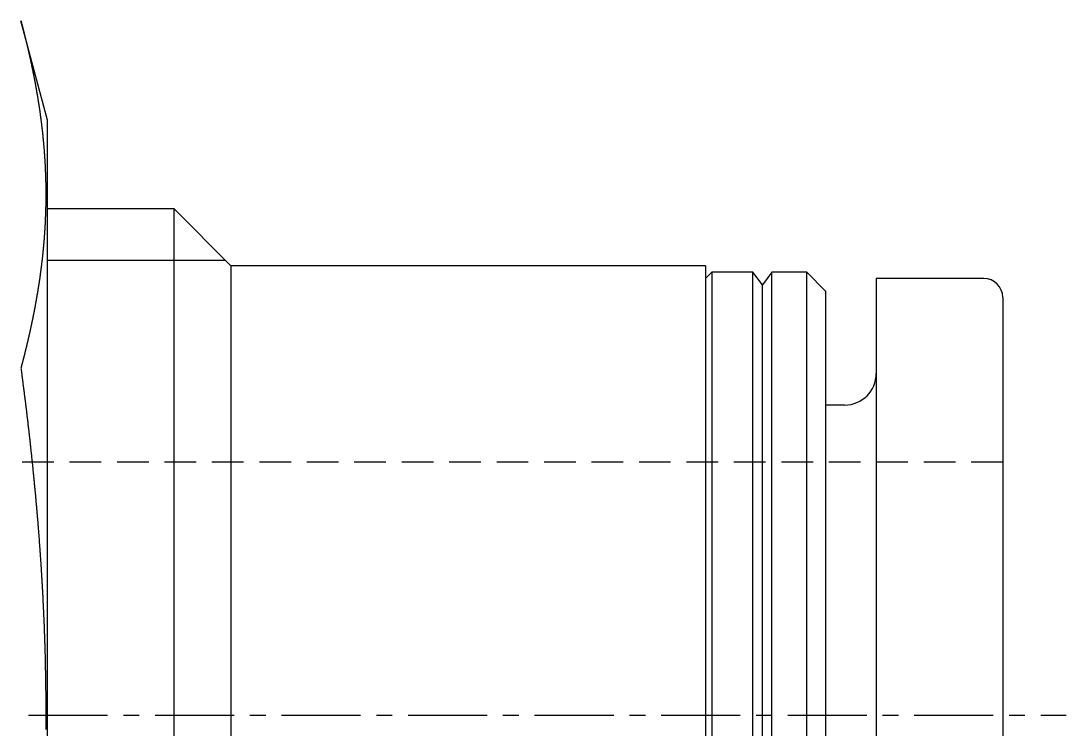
# Model space of a CAD drawing. Extents: x 4.5 to 90.9, y -19.2 to 68.3.
# Drawn here: x 44.99 to 61.51, y 9.7 to 20.89 of the extents above; entities that cross this region are included whole.
import ezdxf

# ---------------------------------------------------------------- set-up
doc = ezdxf.new("R2010")
doc.units = 0
doc.linetypes.add('CENTER', pattern=[2, 1.25, -0.25, 0.25, -0.25])
doc.linetypes.add('DASHED', pattern=[0.75, 0.5, -0.25])
doc.layers.get('0').update_dxf_attribs({"linetype": 'CONTINUOUS'})
doc.layers.add('CENTER', color=1, linetype='CENTER')

msp = doc.modelspace()

# ---------------------------------------------------------------- linework, layer by layer
at = {"color": 7, "linetype": 'CONTINUOUS'}
for p, q in [((45.411, 19.322), (44.991, 20.891)), ((45.411, 0.522), (45.411, 19.322)), ((47.411, 17.922), (45.411, 17.922)), ((47.411, 1.922), (47.411, 17.922)), ((48.311, 17.022), (47.411, 17.922)), ((48.311, 17.022), (48.311, 2.822)), ((55.811, 17.022), (48.311, 17.022)), ((55.811, 17.022), (55.811, 2.822)), ((55.911, 16.922), (55.811, 16.822)), ((55.911, 16.922), (55.911, 2.922)), ((56.561, 16.922), (55.911, 16.922)), ((56.561, 2.922), (56.561, 16.922)), ((56.711, 16.722), (56.561, 16.922)), ((56.861, 16.922), (56.711, 16.722)), ((56.861, 2.922), (56.861, 16.922)), ((57.411, 16.922), (56.861, 16.922)), ((57.411, 2.922), (57.411, 16.922)), ((57.711, 16.622), (57.411, 16.922)), ((56.711, 3.122), (56.711, 16.722)), ((60.211, 16.822), (58.511, 16.822)), ((58.511, 16.822), (58.511, 3.022)), ((57.711, 16.622), (57.711, 3.222)), ((60.511, 16.522), (60.511, 3.322)), ((58.011, 14.822), (57.711, 14.822))]:
    msp.add_line(p, q, dxfattribs=at)
at = {"color": 3, "linetype": 'CONTINUOUS'}
msp.add_line((45.411, 17.11), (48.223, 17.11), dxfattribs=at)
at = {"color": 3, "linetype": 'DASHED'}
msp.add_line((60.511, 13.922), (42.111, 13.922), dxfattribs=at)
at = {"color": 7}
for points in [[(44.991, 20.891, 0), (44.993, 20.885, 0), (44.994, 20.879, 0), (44.996, 20.873, 0), (44.998, 20.866, 0), (44.999, 20.86, 0), (45.001, 20.854, 0), (45.002, 20.848, 0), (45.004, 20.841, 0), (45.006, 20.835, 0), (45.007, 20.829, 0), (45.009, 20.823, 0), (45.011, 20.817, 0), (45.012, 20.81, 0), (45.014, 20.804, 0), (45.016, 20.798, 0), (45.017, 20.792, 0), (45.019, 20.785, 0), (45.02, 20.779, 0), (45.022, 20.773, 0), (45.024, 20.767, 0), (45.025, 20.761, 0), (45.027, 20.754, 0), (45.029, 20.748, 0), (45.03, 20.742, 0), (45.032, 20.736, 0), (45.033, 20.729, 0), (45.035, 20.723, 0), (45.036, 20.717, 0), (45.038, 20.711, 0), (45.04, 20.704, 0), (45.041, 20.698, 0), (45.043, 20.692, 0), (45.044, 20.686, 0), (45.046, 20.679, 0), (45.048, 20.673, 0), (45.049, 20.667, 0), (45.051, 20.661, 0), (45.052, 20.654, 0), (45.054, 20.648, 0), (45.055, 20.642, 0), (45.057, 20.636, 0), (45.059, 20.629, 0), (45.06, 20.623, 0), (45.062, 20.617, 0), (45.063, 20.611, 0), (45.065, 20.604, 0), (45.066, 20.598, 0), (45.068, 20.592, 0), (45.069, 20.586, 0), (45.071, 20.579, 0), (45.072, 20.573, 0), (45.074, 20.567, 0), (45.075, 20.561, 0), (45.077, 20.554, 0), (45.078, 20.548, 0), (45.08, 20.542, 0), (45.081, 20.536, 0), (45.083, 20.529, 0), (45.084, 20.523, 0), (45.086, 20.517, 0), (45.087, 20.511, 0), (45.089, 20.504, 0), (45.09, 20.498, 0), (45.092, 20.492, 0), (45.093, 20.485, 0), (45.095, 20.479, 0), (45.096, 20.473, 0), (45.098, 20.467, 0), (45.099, 20.46, 0), (45.101, 20.454, 0), (45.102, 20.448, 0), (45.104, 20.442, 0), (45.105, 20.435, 0), (45.107, 20.429, 0), (45.108, 20.423, 0), (45.109, 20.416, 0), (45.111, 20.41, 0), (45.112, 20.404, 0), (45.114, 20.398, 0), (45.115, 20.391, 0), (45.117, 20.385, 0), (45.118, 20.379, 0), (45.12, 20.373, 0), (45.121, 20.366, 0), (45.122, 20.36, 0), (45.124, 20.354, 0), (45.125, 20.348, 0), (45.127, 20.341, 0), (45.128, 20.335, 0), (45.13, 20.329, 0), (45.131, 20.322, 0), (45.132, 20.316, 0), (45.134, 20.31, 0), (45.135, 20.303, 0), (45.136, 20.297, 0), (45.138, 20.291, 0), (45.139, 20.285, 0), (45.141, 20.278, 0), (45.142, 20.272, 0), (45.143, 20.266, 0), (45.145, 20.259, 0), (45.146, 20.253, 0), (45.147, 20.247, 0), (45.149, 20.241, 0), (45.15, 20.234, 0), (45.151, 20.228, 0), (45.153, 20.222, 0), (45.154, 20.215, 0), (45.156, 20.209, 0), (45.157, 20.203, 0), (45.158, 20.197, 0), (45.16, 20.19, 0), (45.161, 20.184, 0), (45.162, 20.178, 0), (45.164, 20.171, 0), (45.165, 20.165, 0), (45.166, 20.159, 0), (45.167, 20.152, 0), (45.169, 20.146, 0), (45.17, 20.14, 0), (45.171, 20.134, 0), (45.173, 20.127, 0), (45.174, 20.121, 0), (45.175, 20.114, 0), (45.177, 20.108, 0), (45.178, 20.102, 0), (45.179, 20.096, 0), (45.181, 20.089, 0), (45.182, 20.083, 0), (45.183, 20.077, 0), (45.184, 20.07, 0), (45.186, 20.064, 0), (45.187, 20.058, 0), (45.188, 20.051, 0), (45.189, 20.045, 0), (45.191, 20.039, 0), (45.192, 20.032, 0), (45.193, 20.026, 0), (45.194, 20.02, 0), (45.196, 20.014, 0), (45.197, 20.007, 0), (45.198, 20.001, 0), (45.199, 19.995, 0), (45.2, 19.988, 0), (45.202, 19.982, 0), (45.203, 19.976, 0), (45.204, 19.969, 0), (45.205, 19.963, 0), (45.207, 19.957, 0), (45.208, 19.95, 0), (45.209, 19.944, 0), (45.21, 19.938, 0), (45.211, 19.931, 0), (45.213, 19.925, 0), (45.214, 19.919, 0), (45.215, 19.912, 0), (45.216, 19.906, 0), (45.217, 19.9, 0), (45.218, 19.893, 0), (45.22, 19.887, 0), (45.221, 19.881, 0), (45.222, 19.874, 0), (45.223, 19.868, 0), (45.224, 19.862, 0), (45.225, 19.855, 0), (45.227, 19.849, 0), (45.228, 19.843, 0), (45.229, 19.836, 0), (45.23, 19.83, 0), (45.231, 19.824, 0), (45.232, 19.817, 0), (45.233, 19.811, 0), (45.234, 19.805, 0), (45.236, 19.798, 0), (45.237, 19.792, 0), (45.238, 19.786, 0), (45.239, 19.779, 0), (45.24, 19.773, 0), (45.241, 19.767, 0), (45.242, 19.76, 0), (45.243, 19.754, 0), (45.244, 19.747, 0), (45.245, 19.741, 0), (45.246, 19.735, 0), (45.248, 19.729, 0), (45.249, 19.722, 0), (45.25, 19.716, 0), (45.251, 19.709, 0), (45.252, 19.703, 0), (45.253, 19.697, 0), (45.254, 19.69, 0), (45.255, 19.684, 0), (45.256, 19.678, 0), (45.257, 19.671, 0), (45.258, 19.665, 0), (45.259, 19.659, 0), (45.26, 19.652, 0), (45.261, 19.646, 0), (45.262, 19.64, 0), (45.263, 19.633, 0), (45.264, 19.627, 0), (45.265, 19.62, 0), (45.266, 19.614, 0), (45.267, 19.608, 0), (45.268, 19.601, 0), (45.269, 19.595, 0), (45.27, 19.589, 0), (45.271, 19.582, 0), (45.272, 19.576, 0), (45.273, 19.57, 0), (45.274, 19.563, 0), (45.275, 19.557, 0), (45.276, 19.55, 0), (45.277, 19.544, 0), (45.278, 19.538, 0), (45.279, 19.531, 0), (45.28, 19.525, 0), (45.281, 19.519, 0), (45.282, 19.512, 0), (45.283, 19.506, 0), (45.284, 19.5, 0), (45.285, 19.493, 0), (45.286, 19.487, 0), (45.287, 19.48, 0), (45.288, 19.474, 0), (45.288, 19.468, 0), (45.289, 19.461, 0), (45.29, 19.455, 0), (45.291, 19.448, 0), (45.292, 19.442, 0), (45.293, 19.436, 0), (45.294, 19.429, 0), (45.295, 19.423, 0), (45.296, 19.417, 0), (45.297, 19.41, 0), (45.297, 19.404, 0), (45.298, 19.398, 0), (45.299, 19.391, 0), (45.3, 19.385, 0), (45.301, 19.378, 0), (45.302, 19.372, 0), (45.303, 19.366, 0), (45.303, 19.359, 0), (45.304, 19.353, 0), (45.305, 19.346, 0), (45.306, 19.34, 0), (45.307, 19.334, 0), (45.307, 19.327, 0), (45.308, 19.321, 0), (45.309, 19.314, 0), (45.31, 19.308, 0), (45.311, 19.302, 0), (45.312, 19.295, 0), (45.312, 19.289, 0), (45.313, 19.282, 0), (45.314, 19.276, 0), (45.315, 19.27, 0), (45.316, 19.263, 0), (45.316, 19.257, 0), (45.317, 19.251, 0), (45.318, 19.244, 0), (45.319, 19.238, 0), (45.319, 19.231, 0), (45.32, 19.225, 0), (45.321, 19.219, 0), (45.322, 19.212, 0), (45.322, 19.206, 0), (45.323, 19.199, 0), (45.324, 19.193, 0), (45.325, 19.187, 0), (45.325, 19.18, 0), (45.326, 19.174, 0), (45.327, 19.167, 0), (45.328, 19.161, 0), (45.328, 19.155, 0), (45.329, 19.148, 0), (45.33, 19.142, 0), (45.33, 19.135, 0), (45.331, 19.129, 0), (45.332, 19.123, 0), (45.332, 19.116, 0), (45.333, 19.11, 0), (45.334, 19.103, 0), (45.334, 19.097, 0), (45.335, 19.091, 0), (45.336, 19.084, 0), (45.337, 19.078, 0), (45.337, 19.071, 0), (45.338, 19.065, 0), (45.338, 19.059, 0), (45.339, 19.052, 0), (45.34, 19.046, 0), (45.34, 19.039, 0), (45.341, 19.033, 0), (45.342, 19.026, 0), (45.342, 19.02, 0), (45.343, 19.014, 0), (45.343, 19.007, 0), (45.344, 19.001, 0), (45.345, 18.994, 0), (45.345, 18.988, 0), (45.346, 18.982, 0), (45.346, 18.975, 0), (45.347, 18.969, 0), (45.348, 18.962, 0), (45.348, 18.956, 0), (45.349, 18.95, 0), (45.349, 18.943, 0), (45.35, 18.937, 0), (45.35, 18.93, 0), (45.351, 18.924, 0), (45.352, 18.918, 0), (45.352, 18.911, 0), (45.353, 18.905, 0), (45.353, 18.898, 0), (45.354, 18.892, 0), (45.354, 18.885, 0), (45.355, 18.879, 0), (45.355, 18.873, 0), (45.356, 18.866, 0), (45.356, 18.86, 0), (45.357, 18.853, 0), (45.357, 18.847, 0), (45.358, 18.84, 0), (45.358, 18.834, 0), (45.359, 18.828, 0), (45.359, 18.821, 0), (45.36, 18.815, 0), (45.36, 18.808, 0), (45.361, 18.802, 0), (45.361, 18.796, 0), (45.362, 18.789, 0), (45.362, 18.783, 0), (45.363, 18.776, 0), (45.363, 18.77, 0), (45.363, 18.763, 0), (45.364, 18.757, 0), (45.364, 18.751, 0), (45.365, 18.744, 0), (45.365, 18.738, 0), (45.366, 18.731, 0), (45.366, 18.725, 0), (45.366, 18.718, 0), (45.367, 18.712, 0), (45.367, 18.706, 0), (45.368, 18.699, 0), (45.368, 18.693, 0), (45.368, 18.686, 0), (45.369, 18.68, 0), (45.369, 18.673, 0), (45.37, 18.667, 0), (45.37, 18.661, 0), (45.37, 18.654, 0), (45.371, 18.648, 0), (45.371, 18.641, 0), (45.371, 18.635, 0), (45.372, 18.628, 0), (45.372, 18.622, 0), (45.372, 18.616, 0), (45.373, 18.609, 0), (45.373, 18.603, 0), (45.373, 18.596, 0), (45.374, 18.59, 0), (45.374, 18.583, 0), (45.374, 18.577, 0), (45.375, 18.57, 0), (45.375, 18.564, 0), (45.375, 18.558, 0), (45.376, 18.551, 0), (45.376, 18.545, 0), (45.376, 18.538, 0), (45.376, 18.532, 0), (45.377, 18.526, 0), (45.377, 18.519, 0), (45.377, 18.513, 0), (45.377, 18.506, 0), (45.378, 18.5, 0), (45.378, 18.493, 0), (45.378, 18.487, 0), (45.379, 18.48, 0), (45.379, 18.474, 0), (45.379, 18.468, 0), (45.379, 18.461, 0), (45.379, 18.455, 0), (45.38, 18.448, 0), (45.38, 18.442, 0), (45.38, 18.435, 0), (45.38, 18.429, 0), (45.38, 18.422, 0), (45.381, 18.416, 0), (45.381, 18.41, 0), (45.381, 18.403, 0), (45.381, 18.397, 0), (45.381, 18.39, 0), (45.382, 18.384, 0), (45.382, 18.378, 0), (45.382, 18.371, 0), (45.382, 18.365, 0), (45.382, 18.358, 0), (45.382, 18.352, 0), (45.383, 18.345, 0), (45.383, 18.339, 0), (45.383, 18.332, 0), (45.383, 18.326, 0), (45.383, 18.32, 0), (45.383, 18.313, 0), (45.383, 18.307, 0), (45.383, 18.3, 0), (45.383, 18.294, 0), (45.384, 18.287, 0), (45.384, 18.281, 0), (45.384, 18.274, 0), (45.384, 18.268, 0), (45.384, 18.262, 0), (45.384, 18.255, 0), (45.384, 18.249, 0), (45.384, 18.242, 0), (45.384, 18.236, 0), (45.384, 18.229, 0), (45.384, 18.223, 0), (45.384, 18.216, 0), (45.385, 18.21, 0), (45.385, 18.204, 0), (45.385, 18.197, 0), (45.385, 18.191, 0), (45.385, 18.184, 0), (45.385, 18.178, 0), (45.385, 18.171, 0), (45.385, 18.165, 0), (45.385, 18.159, 0), (45.385, 18.152, 0), (45.385, 18.146, 0), (45.385, 18.139, 0), (45.385, 18.133, 0), (45.385, 18.126, 0), (45.385, 18.12, 0), (45.385, 18.113, 0), (45.385, 18.107, 0), (45.385, 18.101, 0), (45.385, 18.094, 0), (45.385, 18.088, 0), (45.384, 18.081, 0), (45.384, 18.075, 0), (45.384, 18.068, 0), (45.384, 18.062, 0), (45.384, 18.055, 0), (45.384, 18.049, 0), (45.384, 18.043, 0), (45.384, 18.036, 0), (45.384, 18.03, 0), (45.384, 18.023, 0), (45.384, 18.017, 0), (45.384, 18.011, 0), (45.383, 18.004, 0), (45.383, 17.998, 0), (45.383, 17.991, 0), (45.383, 17.985, 0), (45.383, 17.978, 0), (45.383, 17.972, 0), (45.383, 17.965, 0), (45.383, 17.959, 0), (45.383, 17.953, 0), (45.382, 17.946, 0), (45.382, 17.94, 0), (45.382, 17.933, 0), (45.382, 17.927, 0), (45.382, 17.92, 0), (45.382, 17.914, 0), (45.381, 17.907, 0), (45.381, 17.901, 0), (45.381, 17.895, 0), (45.381, 17.888, 0), (45.381, 17.882, 0), (45.38, 17.875, 0), (45.38, 17.869, 0), (45.38, 17.862, 0), (45.38, 17.856, 0), (45.38, 17.849, 0), (45.379, 17.843, 0), (45.379, 17.837, 0), (45.379, 17.83, 0), (45.379, 17.824, 0), (45.379, 17.817, 0), (45.378, 17.811, 0), (45.378, 17.805, 0), (45.378, 17.798, 0), (45.377, 17.792, 0), (45.377, 17.785, 0), (45.377, 17.779, 0), (45.377, 17.772, 0), (45.376, 17.766, 0), (45.376, 17.759, 0), (45.376, 17.753, 0), (45.376, 17.747, 0), (45.375, 17.74, 0), (45.375, 17.734, 0), (45.375, 17.727, 0), (45.374, 17.721, 0), (45.374, 17.714, 0), (45.374, 17.708, 0), (45.373, 17.701, 0), (45.373, 17.695, 0), (45.373, 17.689, 0), (45.372, 17.682, 0), (45.372, 17.676, 0), (45.372, 17.669, 0), (45.371, 17.663, 0), (45.371, 17.657, 0), (45.371, 17.65, 0), (45.37, 17.644, 0), (45.37, 17.637, 0), (45.37, 17.631, 0), (45.369, 17.624, 0), (45.369, 17.618, 0), (45.368, 17.611, 0), (45.368, 17.605, 0), (45.368, 17.599, 0), (45.367, 17.592, 0), (45.367, 17.586, 0), (45.366, 17.579, 0), (45.366, 17.573, 0), (45.366, 17.567, 0), (45.365, 17.56, 0), (45.365, 17.554, 0), (45.364, 17.547, 0), (45.364, 17.541, 0), (45.363, 17.534, 0), (45.363, 17.528, 0), (45.363, 17.522, 0), (45.362, 17.515, 0), (45.362, 17.509, 0), (45.361, 17.502, 0), (45.361, 17.496, 0), (45.36, 17.489, 0), (45.36, 17.483, 0), (45.359, 17.477, 0), (45.359, 17.47, 0), (45.358, 17.464, 0), (45.358, 17.457, 0), (45.357, 17.451, 0), (45.357, 17.445, 0), (45.356, 17.438, 0), (45.356, 17.432, 0), (45.355, 17.425, 0), (45.355, 17.419, 0), (45.354, 17.412, 0), (45.354, 17.406, 0), (45.353, 17.4, 0), (45.353, 17.393, 0), (45.352, 17.387, 0), (45.352, 17.38, 0), (45.351, 17.374, 0), (45.35, 17.367, 0), (45.35, 17.361, 0), (45.349, 17.355, 0), (45.349, 17.348, 0), (45.348, 17.342, 0), (45.348, 17.335, 0), (45.347, 17.329, 0), (45.346, 17.323, 0), (45.346, 17.316, 0), (45.345, 17.31, 0), (45.345, 17.303, 0), (45.344, 17.297, 0), (45.343, 17.291, 0), (45.343, 17.284, 0), (45.342, 17.278, 0), (45.342, 17.271, 0), (45.341, 17.265, 0), (45.34, 17.259, 0), (45.34, 17.252, 0), (45.339, 17.246, 0), (45.338, 17.239, 0), (45.338, 17.233, 0), (45.337, 17.226, 0), (45.337, 17.22, 0), (45.336, 17.214, 0), (45.335, 17.207, 0), (45.334, 17.201, 0), (45.334, 17.194, 0), (45.333, 17.188, 0), (45.332, 17.182, 0), (45.332, 17.175, 0), (45.331, 17.169, 0), (45.33, 17.162, 0), (45.33, 17.156, 0), (45.329, 17.15, 0), (45.328, 17.143, 0), (45.328, 17.137, 0), (45.327, 17.13, 0), (45.326, 17.124, 0), (45.325, 17.118, 0), (45.325, 17.111, 0), (45.324, 17.105, 0), (45.323, 17.098, 0), (45.322, 17.092, 0), (45.322, 17.086, 0), (45.321, 17.079, 0), (45.32, 17.073, 0), (45.319, 17.066, 0), (45.319, 17.06, 0), (45.318, 17.054, 0), (45.317, 17.047, 0), (45.316, 17.041, 0), (45.316, 17.035, 0), (45.315, 17.028, 0), (45.314, 17.022, 0), (45.313, 17.015, 0), (45.312, 17.009, 0), (45.312, 17.003, 0), (45.311, 16.996, 0), (45.31, 16.99, 0), (45.309, 16.983, 0), (45.308, 16.977, 0), (45.307, 16.971, 0), (45.307, 16.964, 0), (45.306, 16.958, 0), (45.305, 16.951, 0), (45.304, 16.945, 0), (45.303, 16.939, 0), (45.303, 16.932, 0), (45.302, 16.926, 0), (45.301, 16.919, 0), (45.3, 16.913, 0), (45.299, 16.907, 0), (45.298, 16.9, 0), (45.297, 16.894, 0), (45.296, 16.888, 0), (45.296, 16.881, 0), (45.295, 16.875, 0), (45.294, 16.869, 0), (45.293, 16.862, 0), (45.292, 16.856, 0), (45.291, 16.849, 0), (45.29, 16.843, 0), (45.289, 16.837, 0), (45.288, 16.83, 0), (45.288, 16.824, 0), (45.287, 16.817, 0), (45.286, 16.811, 0), (45.285, 16.805, 0), (45.284, 16.798, 0), (45.283, 16.792, 0), (45.282, 16.786, 0), (45.281, 16.779, 0), (45.28, 16.773, 0), (45.279, 16.767, 0), (45.278, 16.76, 0), (45.277, 16.754, 0), (45.276, 16.747, 0), (45.275, 16.741, 0), (45.274, 16.735, 0), (45.273, 16.728, 0), (45.272, 16.722, 0), (45.271, 16.716, 0), (45.27, 16.709, 0), (45.269, 16.703, 0), (45.268, 16.697, 0), (45.267, 16.69, 0), (45.266, 16.684, 0), (45.265, 16.677, 0), (45.264, 16.671, 0), (45.263, 16.665, 0), (45.262, 16.658, 0), (45.261, 16.652, 0), (45.26, 16.646, 0), (45.259, 16.639, 0), (45.258, 16.633, 0), (45.257, 16.627, 0), (45.256, 16.62, 0), (45.255, 16.614, 0), (45.254, 16.608, 0), (45.253, 16.601, 0), (45.252, 16.595, 0), (45.251, 16.588, 0), (45.25, 16.582, 0), (45.249, 16.576, 0), (45.248, 16.569, 0), (45.246, 16.563, 0), (45.245, 16.557, 0), (45.244, 16.55, 0), (45.243, 16.544, 0), (45.242, 16.538, 0), (45.241, 16.531, 0), (45.24, 16.525, 0), (45.239, 16.519, 0), (45.238, 16.512, 0), (45.237, 16.506, 0), (45.236, 16.5, 0), (45.234, 16.493, 0), (45.233, 16.487, 0), (45.232, 16.48, 0), (45.231, 16.474, 0), (45.23, 16.468, 0), (45.229, 16.462, 0), (45.228, 16.455, 0), (45.227, 16.449, 0), (45.225, 16.442, 0), (45.224, 16.436, 0), (45.223, 16.43, 0), (45.222, 16.424, 0), (45.221, 16.417, 0), (45.22, 16.411, 0), (45.218, 16.404, 0), (45.217, 16.398, 0), (45.216, 16.392, 0), (45.215, 16.386, 0), (45.214, 16.379, 0), (45.213, 16.373, 0), (45.211, 16.366, 0), (45.21, 16.36, 0), (45.209, 16.354, 0), (45.208, 16.348, 0), (45.207, 16.341, 0), (45.205, 16.335, 0), (45.204, 16.329, 0), (45.203, 16.322, 0), (45.202, 16.316, 0), (45.2, 16.31, 0), (45.199, 16.303, 0), (45.198, 16.297, 0), (45.197, 16.291, 0), (45.196, 16.284, 0), (45.194, 16.278, 0), (45.193, 16.272, 0), (45.192, 16.265, 0), (45.191, 16.259, 0), (45.189, 16.253, 0), (45.188, 16.246, 0), (45.187, 16.24, 0), (45.186, 16.234, 0), (45.184, 16.227, 0), (45.183, 16.221, 0), (45.182, 16.215, 0), (45.181, 16.209, 0), (45.179, 16.202, 0), (45.178, 16.196, 0), (45.177, 16.19, 0), (45.175, 16.183, 0), (45.174, 16.177, 0), (45.173, 16.171, 0), (45.171, 16.164, 0), (45.17, 16.158, 0), (45.169, 16.152, 0), (45.167, 16.145, 0), (45.166, 16.139, 0), (45.165, 16.133, 0), (45.164, 16.127, 0), (45.162, 16.12, 0), (45.161, 16.114, 0), (45.16, 16.108, 0), (45.158, 16.101, 0), (45.157, 16.095, 0), (45.156, 16.089, 0), (45.154, 16.082, 0), (45.153, 16.076, 0), (45.151, 16.07, 0), (45.15, 16.064, 0), (45.149, 16.057, 0), (45.147, 16.051, 0), (45.146, 16.045, 0), (45.145, 16.038, 0), (45.143, 16.032, 0), (45.142, 16.026, 0), (45.141, 16.02, 0), (45.139, 16.013, 0), (45.138, 16.007, 0), (45.136, 16.001, 0), (45.135, 15.994, 0), (45.134, 15.988, 0), (45.132, 15.982, 0), (45.131, 15.976, 0), (45.13, 15.969, 0), (45.128, 15.963, 0), (45.127, 15.957, 0), (45.125, 15.95, 0), (45.124, 15.944, 0), (45.122, 15.938, 0), (45.121, 15.931, 0), (45.12, 15.925, 0), (45.118, 15.919, 0), (45.117, 15.913, 0), (45.115, 15.906, 0), (45.114, 15.9, 0), (45.112, 15.894, 0), (45.111, 15.888, 0), (45.109, 15.881, 0), (45.108, 15.875, 0), (45.107, 15.869, 0), (45.105, 15.863, 0), (45.104, 15.856, 0), (45.102, 15.85, 0), (45.101, 15.844, 0), (45.099, 15.837, 0), (45.098, 15.831, 0), (45.096, 15.825, 0), (45.095, 15.819, 0), (45.093, 15.812, 0), (45.092, 15.806, 0), (45.09, 15.8, 0), (45.089, 15.793, 0), (45.087, 15.787, 0), (45.086, 15.781, 0), (45.084, 15.775, 0), (45.083, 15.768, 0), (45.081, 15.762, 0), (45.08, 15.756, 0), (45.078, 15.75, 0), (45.077, 15.743, 0), (45.075, 15.737, 0), (45.074, 15.731, 0), (45.072, 15.725, 0), (45.071, 15.718, 0), (45.069, 15.712, 0), (45.068, 15.706, 0), (45.066, 15.7, 0), (45.065, 15.693, 0), (45.063, 15.687, 0), (45.062, 15.681, 0), (45.06, 15.675, 0), (45.059, 15.668, 0), (45.057, 15.662, 0), (45.055, 15.656, 0), (45.054, 15.65, 0), (45.052, 15.643, 0), (45.051, 15.637, 0), (45.049, 15.631, 0), (45.048, 15.625, 0), (45.046, 15.618, 0), (45.044, 15.612, 0), (45.043, 15.606, 0), (45.041, 15.6, 0), (45.04, 15.593, 0), (45.038, 15.587, 0), (45.036, 15.581, 0), (45.035, 15.575, 0), (45.033, 15.569, 0), (45.032, 15.562, 0), (45.03, 15.556, 0), (45.029, 15.55, 0), (45.027, 15.543, 0), (45.025, 15.537, 0), (45.024, 15.531, 0), (45.022, 15.525, 0), (45.02, 15.519, 0), (45.019, 15.512, 0), (45.017, 15.506, 0), (45.016, 15.5, 0), (45.014, 15.494, 0), (45.012, 15.487, 0), (45.011, 15.481, 0), (45.009, 15.475, 0), (45.007, 15.469, 0), (45.006, 15.463, 0), (45.004, 15.456, 0), (45.002, 15.45, 0), (45.001, 15.444, 0), (44.999, 15.438, 0), (44.998, 15.431, 0), (44.996, 15.425, 0), (44.994, 15.419, 0), (44.993, 15.413, 0), (44.991, 15.406, 0)], [(44.991, 15.406, 0), (44.993, 15.394, 0), (44.994, 15.381, 0), (44.996, 15.369, 0), (44.998, 15.356, 0), (44.999, 15.343, 0), (45.001, 15.331, 0), (45.003, 15.318, 0), (45.004, 15.305, 0), (45.006, 15.293, 0), (45.008, 15.28, 0), (45.009, 15.267, 0), (45.011, 15.255, 0), (45.013, 15.242, 0), (45.014, 15.229, 0), (45.016, 15.217, 0), (45.018, 15.204, 0), (45.019, 15.192, 0), (45.021, 15.179, 0), (45.023, 15.166, 0), (45.024, 15.154, 0), (45.026, 15.141, 0), (45.028, 15.128, 0), (45.029, 15.116, 0), (45.031, 15.103, 0), (45.032, 15.09, 0), (45.034, 15.078, 0), (45.036, 15.065, 0), (45.037, 15.052, 0), (45.039, 15.04, 0), (45.04, 15.027, 0), (45.042, 15.014, 0), (45.044, 15.002, 0), (45.045, 14.989, 0), (45.047, 14.976, 0), (45.048, 14.964, 0), (45.05, 14.951, 0), (45.051, 14.938, 0), (45.053, 14.926, 0), (45.055, 14.913, 0), (45.056, 14.901, 0), (45.058, 14.888, 0), (45.059, 14.875, 0), (45.061, 14.863, 0), (45.062, 14.85, 0), (45.064, 14.837, 0), (45.066, 14.825, 0), (45.067, 14.812, 0), (45.069, 14.799, 0), (45.07, 14.787, 0), (45.072, 14.774, 0), (45.073, 14.761, 0), (45.075, 14.749, 0), (45.077, 14.736, 0), (45.078, 14.723, 0), (45.08, 14.711, 0), (45.081, 14.698, 0), (45.083, 14.685, 0), (45.084, 14.673, 0), (45.086, 14.66, 0), (45.087, 14.647, 0), (45.089, 14.635, 0), (45.09, 14.622, 0), (45.092, 14.609, 0), (45.093, 14.597, 0), (45.095, 14.584, 0), (45.096, 14.571, 0), (45.098, 14.559, 0), (45.099, 14.546, 0), (45.101, 14.533, 0), (45.102, 14.521, 0), (45.103, 14.508, 0), (45.105, 14.495, 0), (45.106, 14.483, 0), (45.108, 14.47, 0), (45.109, 14.457, 0), (45.111, 14.445, 0), (45.112, 14.432, 0), (45.114, 14.419, 0), (45.115, 14.407, 0), (45.117, 14.394, 0), (45.118, 14.381, 0), (45.12, 14.369, 0), (45.121, 14.356, 0), (45.123, 14.343, 0), (45.124, 14.331, 0), (45.125, 14.318, 0), (45.127, 14.305, 0), (45.128, 14.293, 0), (45.13, 14.28, 0), (45.131, 14.267, 0), (45.132, 14.255, 0), (45.134, 14.242, 0), (45.135, 14.229, 0), (45.137, 14.217, 0), (45.138, 14.204, 0), (45.139, 14.191, 0), (45.141, 14.179, 0), (45.142, 14.166, 0), (45.144, 14.153, 0), (45.145, 14.14, 0), (45.146, 14.128, 0), (45.148, 14.115, 0), (45.149, 14.102, 0), (45.15, 14.09, 0), (45.152, 14.077, 0), (45.153, 14.064, 0), (45.154, 14.052, 0), (45.156, 14.039, 0), (45.157, 14.026, 0), (45.159, 14.014, 0), (45.16, 14.001, 0), (45.161, 13.988, 0), (45.163, 13.976, 0), (45.164, 13.963, 0), (45.165, 13.95, 0), (45.167, 13.938, 0), (45.168, 13.925, 0), (45.169, 13.912, 0), (45.17, 13.9, 0), (45.172, 13.887, 0), (45.173, 13.874, 0), (45.174, 13.861, 0), (45.176, 13.849, 0), (45.177, 13.836, 0), (45.178, 13.823, 0), (45.18, 13.811, 0), (45.181, 13.798, 0), (45.182, 13.785, 0), (45.184, 13.773, 0), (45.185, 13.76, 0), (45.186, 13.747, 0), (45.187, 13.735, 0), (45.189, 13.722, 0), (45.19, 13.709, 0), (45.191, 13.697, 0), (45.192, 13.684, 0), (45.194, 13.671, 0), (45.195, 13.659, 0), (45.196, 13.646, 0), (45.197, 13.633, 0), (45.199, 13.62, 0), (45.2, 13.608, 0), (45.201, 13.595, 0), (45.202, 13.582, 0), (45.203, 13.57, 0), (45.205, 13.557, 0), (45.206, 13.544, 0), (45.207, 13.531, 0), (45.208, 13.519, 0), (45.209, 13.506, 0), (45.211, 13.493, 0), (45.212, 13.481, 0), (45.213, 13.468, 0), (45.214, 13.455, 0), (45.215, 13.443, 0), (45.217, 13.43, 0), (45.218, 13.417, 0), (45.219, 13.405, 0), (45.22, 13.392, 0), (45.221, 13.379, 0), (45.222, 13.367, 0), (45.224, 13.354, 0), (45.225, 13.341, 0), (45.226, 13.328, 0), (45.227, 13.316, 0), (45.228, 13.303, 0), (45.229, 13.29, 0), (45.23, 13.277, 0), (45.232, 13.265, 0), (45.233, 13.252, 0), (45.234, 13.239, 0), (45.235, 13.227, 0), (45.236, 13.214, 0), (45.237, 13.201, 0), (45.238, 13.189, 0), (45.239, 13.176, 0), (45.241, 13.163, 0), (45.242, 13.15, 0), (45.243, 13.138, 0), (45.244, 13.125, 0), (45.245, 13.112, 0), (45.246, 13.1, 0), (45.247, 13.087, 0), (45.248, 13.074, 0), (45.249, 13.062, 0), (45.25, 13.049, 0), (45.251, 13.036, 0), (45.252, 13.023, 0), (45.254, 13.011, 0), (45.255, 12.998, 0), (45.256, 12.985, 0), (45.257, 12.973, 0), (45.258, 12.96, 0), (45.259, 12.947, 0), (45.26, 12.934, 0), (45.261, 12.922, 0), (45.262, 12.909, 0), (45.263, 12.896, 0), (45.264, 12.884, 0), (45.265, 12.871, 0), (45.266, 12.858, 0), (45.267, 12.845, 0), (45.268, 12.833, 0), (45.269, 12.82, 0), (45.27, 12.807, 0), (45.271, 12.795, 0), (45.272, 12.782, 0), (45.273, 12.769, 0), (45.274, 12.756, 0), (45.275, 12.744, 0), (45.276, 12.731, 0), (45.277, 12.718, 0), (45.278, 12.706, 0), (45.279, 12.693, 0), (45.279, 12.68, 0), (45.281, 12.667, 0), (45.281, 12.655, 0), (45.282, 12.642, 0), (45.283, 12.629, 0), (45.284, 12.617, 0), (45.285, 12.604, 0), (45.286, 12.591, 0), (45.287, 12.578, 0), (45.288, 12.566, 0), (45.289, 12.553, 0), (45.29, 12.54, 0), (45.291, 12.527, 0), (45.291, 12.515, 0), (45.292, 12.502, 0), (45.293, 12.489, 0), (45.294, 12.477, 0), (45.295, 12.464, 0), (45.296, 12.451, 0), (45.297, 12.438, 0), (45.298, 12.426, 0), (45.299, 12.413, 0), (45.299, 12.4, 0), (45.3, 12.387, 0), (45.301, 12.375, 0), (45.302, 12.362, 0), (45.303, 12.349, 0), (45.304, 12.337, 0), (45.304, 12.324, 0), (45.305, 12.311, 0), (45.306, 12.299, 0), (45.307, 12.286, 0), (45.308, 12.273, 0), (45.309, 12.26, 0), (45.309, 12.248, 0), (45.31, 12.235, 0), (45.311, 12.222, 0), (45.312, 12.209, 0), (45.313, 12.197, 0), (45.313, 12.184, 0), (45.314, 12.171, 0), (45.315, 12.159, 0), (45.316, 12.146, 0), (45.317, 12.133, 0), (45.317, 12.12, 0), (45.318, 12.107, 0), (45.319, 12.095, 0), (45.32, 12.082, 0), (45.32, 12.069, 0), (45.321, 12.057, 0), (45.322, 12.044, 0), (45.323, 12.031, 0), (45.323, 12.018, 0), (45.324, 12.006, 0), (45.325, 11.993, 0), (45.325, 11.98, 0), (45.326, 11.967, 0), (45.327, 11.955, 0), (45.328, 11.942, 0), (45.328, 11.929, 0), (45.329, 11.917, 0), (45.33, 11.904, 0), (45.331, 11.891, 0), (45.331, 11.878, 0), (45.332, 11.866, 0), (45.333, 11.853, 0), (45.333, 11.84, 0), (45.334, 11.827, 0), (45.335, 11.815, 0), (45.335, 11.802, 0), (45.336, 11.789, 0), (45.337, 11.777, 0), (45.337, 11.764, 0), (45.338, 11.751, 0), (45.339, 11.738, 0), (45.339, 11.726, 0), (45.34, 11.713, 0), (45.34, 11.7, 0), (45.341, 11.687, 0), (45.342, 11.675, 0), (45.342, 11.662, 0), (45.343, 11.649, 0), (45.343, 11.636, 0), (45.344, 11.624, 0), (45.345, 11.611, 0), (45.345, 11.598, 0), (45.346, 11.585, 0), (45.346, 11.573, 0), (45.347, 11.56, 0), (45.348, 11.547, 0), (45.348, 11.534, 0), (45.349, 11.522, 0), (45.349, 11.509, 0), (45.35, 11.496, 0), (45.35, 11.483, 0), (45.351, 11.471, 0), (45.352, 11.458, 0), (45.352, 11.445, 0), (45.353, 11.432, 0), (45.353, 11.42, 0), (45.354, 11.407, 0), (45.354, 11.394, 0), (45.355, 11.382, 0), (45.355, 11.369, 0), (45.356, 11.356, 0), (45.356, 11.343, 0), (45.357, 11.331, 0), (45.357, 11.318, 0), (45.358, 11.305, 0), (45.358, 11.292, 0), (45.359, 11.28, 0), (45.359, 11.267, 0), (45.36, 11.254, 0), (45.36, 11.241, 0), (45.361, 11.229, 0), (45.361, 11.216, 0), (45.362, 11.203, 0), (45.362, 11.19, 0), (45.362, 11.178, 0), (45.363, 11.165, 0), (45.363, 11.152, 0), (45.364, 11.139, 0), (45.364, 11.127, 0), (45.365, 11.114, 0), (45.365, 11.101, 0), (45.365, 11.088, 0), (45.366, 11.076, 0), (45.366, 11.063, 0), (45.367, 11.05, 0), (45.367, 11.037, 0), (45.368, 11.025, 0), (45.368, 11.012, 0), (45.368, 10.999, 0), (45.369, 10.986, 0), (45.369, 10.974, 0), (45.37, 10.961, 0), (45.37, 10.948, 0), (45.37, 10.935, 0), (45.371, 10.923, 0), (45.371, 10.91, 0), (45.371, 10.897, 0), (45.372, 10.884, 0), (45.372, 10.872, 0), (45.372, 10.859, 0), (45.373, 10.846, 0), (45.373, 10.833, 0), (45.373, 10.821, 0), (45.374, 10.808, 0), (45.374, 10.795, 0), (45.374, 10.782, 0), (45.375, 10.77, 0), (45.375, 10.757, 0), (45.375, 10.744, 0), (45.375, 10.731, 0), (45.376, 10.719, 0), (45.376, 10.706, 0), (45.376, 10.693, 0), (45.377, 10.68, 0), (45.377, 10.668, 0), (45.377, 10.655, 0), (45.377, 10.642, 0), (45.378, 10.629, 0), (45.378, 10.617, 0), (45.378, 10.604, 0), (45.378, 10.591, 0), (45.379, 10.578, 0), (45.379, 10.566, 0), (45.379, 10.553, 0), (45.379, 10.54, 0), (45.38, 10.527, 0), (45.38, 10.515, 0), (45.38, 10.502, 0), (45.38, 10.489, 0), (45.38, 10.476, 0), (45.38, 10.464, 0), (45.381, 10.451, 0), (45.381, 10.438, 0), (45.381, 10.425, 0), (45.381, 10.413, 0), (45.381, 10.4, 0), (45.382, 10.387, 0), (45.382, 10.374, 0), (45.382, 10.362, 0), (45.382, 10.349, 0), (45.382, 10.336, 0), (45.382, 10.323, 0), (45.383, 10.311, 0), (45.383, 10.298, 0), (45.383, 10.285, 0), (45.383, 10.272, 0), (45.383, 10.26, 0), (45.383, 10.247, 0), (45.383, 10.234, 0), (45.383, 10.221, 0), (45.383, 10.209, 0), (45.384, 10.196, 0), (45.384, 10.183, 0), (45.384, 10.17, 0), (45.384, 10.158, 0), (45.384, 10.145, 0), (45.384, 10.132, 0), (45.384, 10.119, 0), (45.384, 10.107, 0), (45.384, 10.094, 0), (45.384, 10.081, 0), (45.384, 10.068, 0), (45.384, 10.056, 0), (45.384, 10.043, 0), (45.385, 10.03, 0), (45.385, 10.017, 0), (45.385, 10.005, 0), (45.385, 9.992, 0), (45.385, 9.979, 0), (45.385, 9.966, 0), (45.385, 9.954, 0), (45.385, 9.941, 0), (45.385, 9.928, 0), (45.385, 9.915, 0), (45.385, 9.903, 0), (45.385, 9.89, 0), (45.385, 9.877, 0), (45.385, 9.864, 0), (45.385, 9.852, 0), (45.385, 9.839, 0), (45.385, 9.826, 0), (45.384, 9.813, 0), (45.384, 9.801, 0), (45.384, 9.788, 0), (45.384, 9.775, 0), (45.384, 9.762, 0), (45.384, 9.749, 0), (45.384, 9.737, 0), (45.384, 9.724, 0), (45.384, 9.711, 0), (45.384, 9.698, 0)]]:
    msp.add_polyline3d(points, dxfattribs=at)
at = {"color": 7, "linetype": 'CONTINUOUS'}
for centre, radius, start, end in [((60.211, 16.522), 0.3, 0, 90), ((58.011, 15.322), 0.5, 270, 0)]:
    msp.add_arc(centre, radius, start, end, dxfattribs=at)
at = {"layer": 'CENTER', "color": 1, "linetype": 'CENTER'}
msp.add_line((21.111, 9.922), (61.511, 9.922), dxfattribs=at)

doc.saveas('drawing.dxf')
